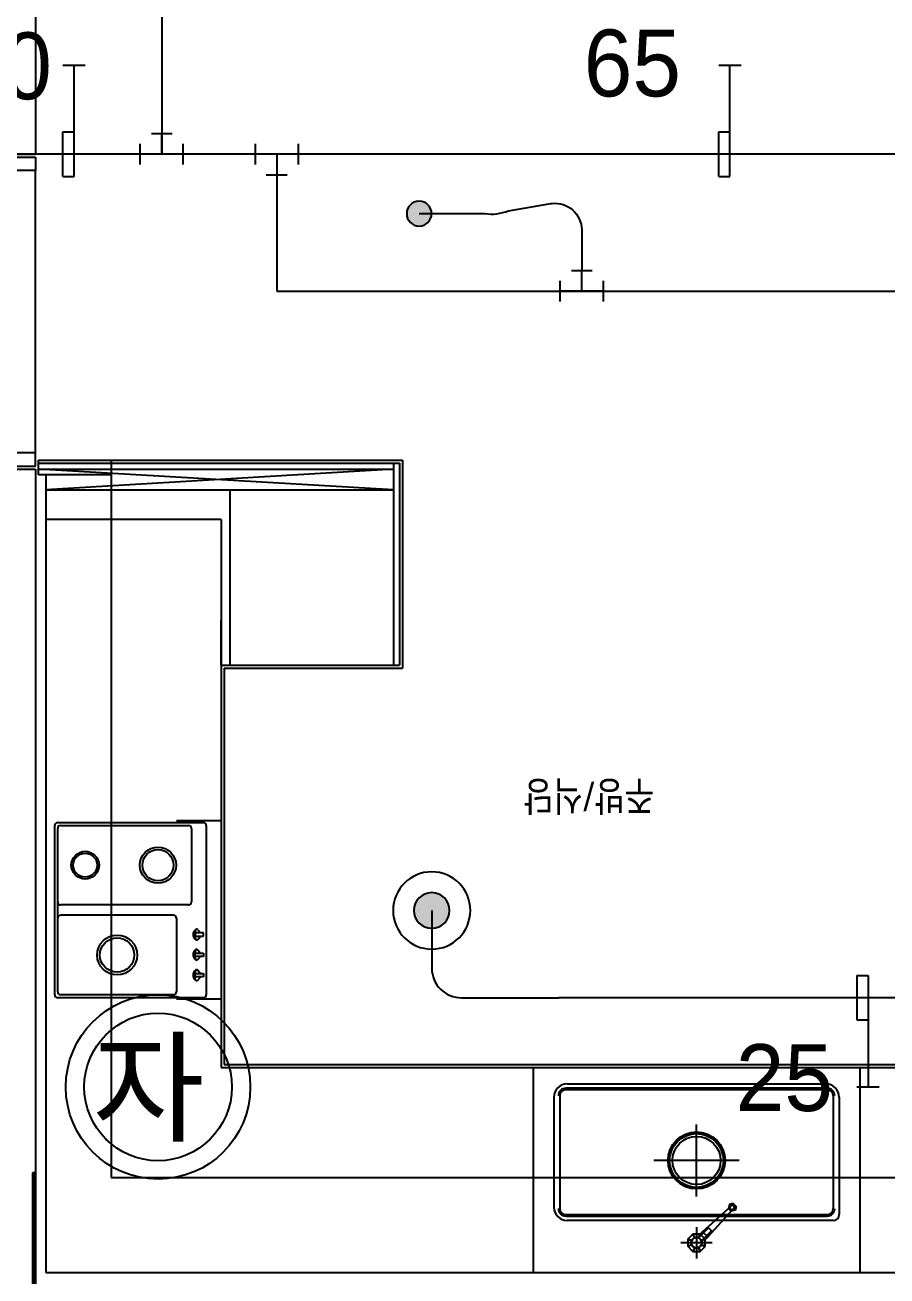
# Model space of a CAD drawing. Header units: millimetres. Extents: x 238075 to 303070, y -258150 to -205841.
# Drawn here: x 255198 to 258099, y -230358 to -226146 of the extents above; entities that cross this region are included whole.
import ezdxf
from ezdxf.enums import TextEntityAlignment as Align

# ---------------------------------------------------------------- set-up
doc = ezdxf.new("R2010")
doc.units = ezdxf.units.MM
doc.header["$LTSCALE"] = 200
for name, color, linetype in [('-소화(SP가지관)', 3, 'Continuous'), ('-소화(SP헤드하향)', 2, 'Continuous'), ('L1', 1, 'Continuous'), ('L2', 2, 'Continuous'), ('L4', 4, 'Continuous'), ('SP 후렉시블', 7, 'Continuous'), ('TEX', 3, 'Continuous'), ('아파트', 253, 'Continuous'), ('자동식3.0', 7, 'Continuous')]:
    doc.layers.add(name, color=color, linetype=linetype)
doc.styles.add('GHS1', font='Gulim.ttf')
doc.styles.add('돋움', font='Dotum.ttf')
doc.styles.add('맑은고딕', font='malgun.ttf', dxfattribs={"width": 0.8})
doc.linetypes.add('BATTING', pattern='A,0.0001,-0.1,[134,ltypeshp.shx,S=0.1,R=0,X=-0.1,Y=0],-0.2,[134,ltypeshp.shx,S=0.1,R=180,X=0.1,Y=0],-0.1', length=0.4001)

# ---------------------------------------------------------------- blocks, each defined once
blk = doc.blocks.new('A$C14C654CD')
at = {"layer": 'L1', "color": 1}
blk.add_circle((0, 0), 155.2, dxfattribs=at)
at = {"layer": 'L2'}
blk.add_circle((0, 0), 124.2, dxfattribs=at)
at = {"layer": 'TEX', "style": 'GHS1'}
blk.add_text('자', height=150, dxfattribs=at).set_placement((-110.1, -76.3))
blk = doc.blocks.new('A$C39172136')
at = {"layer": '-소화(SP헤드하향)'}
blk.add_hatch(color=0, dxfattribs=at).paths.add_polyline_path([(0, -42, -1), (0, 42, -1)])
at = {"layer": '-소화(SP헤드하향)', "color": 0}
blk.add_circle((0, 0), 42, dxfattribs=at)
blk = doc.blocks.new('A$C41EF0EE0')
at = {"layer": '-소화(SP헤드하향)'}
h = blk.add_hatch(color=0, dxfattribs=at)
h.dxf.hatch_style = 1
edge = h.paths.add_edge_path()
edge.add_arc((0, 0), 60, 0, 360)
blk.add_line((0, 0, 0), (0, 0, 0), dxfattribs=at)
at = {"layer": '-소화(SP헤드하향)', "color": 1}
blk.add_circle((0, 0), 130, dxfattribs=at)
at = {"layer": '-소화(SP헤드하향)', "color": 0}
blk.add_circle((0, 0, 0), 60, dxfattribs=at)
blk = doc.blocks.new('A$C78BA73EA')
for p, q in [((0.5, 5), (0.5, 0)), ((1, 5), (0.5, 5)), ((1, 5), (1, 3)), ((1, 3), (0.5, 3)), ((1, 0), (0, 0))]:
    blk.add_line(p, q)
blk = doc.blocks.new('A$C1978247E')
at = {"color": 0}
for p, q in [((-45.1, 90), (45.1, 90)), ((0, 0), (0, 90)), ((-93.8, -45.1), (-93.8, 45.1)), ((93.8, 0), (-93.8, 0)), ((93.8, -45.1), (93.8, 45.1))]:
    blk.add_line(p, q, dxfattribs=at)

msp = doc.modelspace()

# ---------------------------------------------------------------- linework, layer by layer
at = {"layer": '-소화(SP가지관)', "color": 6}
msp.add_line((255657.6, -224080.1, 54985.4), (255657.6, -226581.2, 54985.4), dxfattribs=at)
at = {"layer": '-소화(SP가지관)', "color": 2, "ltscale": 0.25}
for p, q in [((259436.2, -226581.2, 54985.4), (252317.6, -226581.2, 54985.4)), ((261302.6, -229421.2, 54985.4), (256994.4, -229421.2, 54985.4))]:
    msp.add_line(p, q, dxfattribs=at)
at = {"layer": '-소화(SP가지관)', "ltscale": 2}
for p, q in [((256044.6, -226653.2, 54985.4), (256044.6, -227042.3, 54985.4)), ((256044.6, -227042.3, 54985.4), (258450.8, -227042.3, 54985.4))]:
    msp.add_line(p, q, dxfattribs=at)
at = {"layer": 'L4'}
for p, q in [((255232.6, -225041.2, 54985.4), (255232.6, -226581.2, 54985.4)), ((254982.6, -226581.2, 54985.4), (255232.6, -226581.2, 54985.4)), ((255032.6, -226591.2), (255232.6, -226591.2)), ((255232.6, -226591.2), (255232.6, -226636.2)), ((255232.6, -226636.2), (255077.6, -226636.2)), ((255232.6, -227586.2), (255232.6, -226636.2)), ((255232.6, -227586.2), (255077.6, -227586.2)), ((255232.6, -227631.2), (255232.6, -227586.2)), ((254982.6, -227641.2, 54985.4), (255232.6, -227641.2, 54985.4)), ((255032.6, -227631.2), (255232.6, -227631.2)), ((255232.6, -227641.2, 54985.4), (255232.6, -230011.2, 54985.4)), ((255242.6, -227611.2), (255487.6, -227611.2)), ((255242.6, -227661.2), (255242.6, -227611.2)), ((255242.6, -227621.2), (256437.6, -227621.2)), ((255242.6, -227641.2), (256437.6, -227641.2)), ((256437.6, -227711.2), (255242.6, -227641.2)), ((255267.6, -227611.2), (256467.6, -227611.2)), ((256437.6, -227641.2), (255267.6, -227711.2)), ((255487.6, -227611.2), (255487.6, -227661.2)), ((256437.6, -227621.2), (256457.6, -227621.2)), ((256437.6, -227621.2), (256437.6, -228301.2)), ((256457.6, -227621.2), (256457.6, -228301.2)), ((256467.6, -227611.2), (256467.6, -228311.2)), ((255487.6, -227661.2), (255242.6, -227661.2)), ((255267.6, -227661.2), (255267.6, -230346.2)), ((255487.6, -227661.2), (255487.6, -230026.2)), ((255267.6, -227711.2), (256437.6, -227711.2)), ((255887.6, -228301.2), (255887.6, -227711.2)), ((255267.6, -227811.2), (255267.6, -229626.2)), ((255857.6, -227811.2), (255267.6, -227811.2)), ((255857.6, -227811.2), (255857.6, -229656.2)), ((255857.6, -228301.2), (255857.6, -228151.2)), ((255857.6, -228301.2), (256457.6, -228301.2)), ((255867.6, -228311.2), (255867.6, -229646.2)), ((255867.6, -228311.2), (256467.6, -228311.2)), ((255857.6, -228826.2), (255707.6, -228826.2)), ((255297.6, -229411.2), (255297.6, -228841.2)), ((255307.6, -228831.2), (255797.6, -228831.2)), ((255307.6, -229401.2), (255307.6, -228851.2)), ((255317.6, -228841.2), (255747.6, -228841.2)), ((255757.6, -228851.2), (255757.6, -229098.7)), ((255807.6, -228841.2), (255807.6, -229411.2)), ((255747.6, -229108.7), (255317.6, -229108.7)), ((255697.6, -229143.7), (255317.6, -229143.7)), ((255707.6, -229153.7), (255707.6, -229401.2)), ((255769.9, -229202.5), (255769.9, -229213.9)), ((255798.8, -229202.5), (255769.9, -229202.5)), ((255769.9, -229202.5), (255769.9, -229213.9)), ((255798.8, -229202.5), (255769.9, -229202.5)), ((255769.9, -229202.5), (255769.9, -229213.9)), ((255798.8, -229202.5), (255769.9, -229202.5)), ((255769.9, -229202.5), (255769.9, -229213.9)), ((255798.8, -229202.5), (255769.9, -229202.5)), ((255769.9, -229202.5), (255769.9, -229213.9)), ((255798.8, -229202.5), (255769.9, -229202.5)), ((255769.9, -229202.5), (255769.9, -229213.9)), ((255798.8, -229202.5), (255769.9, -229202.5)), ((255769.9, -229202.5), (255769.9, -229213.9)), ((255798.8, -229202.5), (255769.9, -229202.5)), ((255769.9, -229202.5), (255769.9, -229213.9)), ((255798.8, -229202.5), (255769.9, -229202.5)), ((255779.1, -229192.1), (255788.3, -229202.3)), ((255779.1, -229192.1), (255788.3, -229202.3)), ((255779.1, -229192.1), (255788.3, -229202.3)), ((255779.1, -229192.1), (255788.3, -229202.3)), ((255779.1, -229192.1), (255788.3, -229202.3)), ((255779.1, -229192.1), (255788.3, -229202.3)), ((255779.1, -229192.1), (255788.3, -229202.3)), ((255779.1, -229192.1), (255788.3, -229202.3)), ((255798.8, -229213.9), (255798.8, -229202.5)), ((255798.8, -229213.9), (255798.8, -229202.5)), ((255798.8, -229213.9), (255798.8, -229202.5)), ((255798.8, -229213.9), (255798.8, -229202.5)), ((255798.8, -229213.9), (255798.8, -229202.5)), ((255798.8, -229213.9), (255798.8, -229202.5)), ((255798.8, -229213.9), (255798.8, -229202.5)), ((255798.8, -229213.9), (255798.8, -229202.5)), ((255769.9, -229213.9), (255798.8, -229213.9)), ((255769.9, -229213.9), (255798.8, -229213.9)), ((255769.9, -229213.9), (255798.8, -229213.9)), ((255769.9, -229213.9), (255798.8, -229213.9)), ((255769.9, -229213.9), (255798.8, -229213.9)), ((255769.9, -229213.9), (255798.8, -229213.9)), ((255769.9, -229213.9), (255798.8, -229213.9)), ((255769.9, -229213.9), (255798.8, -229213.9)), ((255779.3, -229225), (255788.5, -229213.8)), ((255779.3, -229225), (255788.5, -229213.8)), ((255779.3, -229225), (255788.5, -229213.8)), ((255779.3, -229225), (255788.5, -229213.8)), ((255779.3, -229225), (255788.5, -229213.8)), ((255779.3, -229225), (255788.5, -229213.8)), ((255779.3, -229225), (255788.5, -229213.8)), ((255779.3, -229225), (255788.5, -229213.8)), ((255769.9, -229282.4), (255769.9, -229271.1)), ((255769.9, -229271.1), (255798.8, -229271.1)), ((255769.9, -229282.4), (255769.9, -229271.1)), ((255769.9, -229271.1), (255798.8, -229271.1)), ((255769.9, -229282.4), (255769.9, -229271.1)), ((255769.9, -229271.1), (255798.8, -229271.1)), ((255769.9, -229282.4), (255769.9, -229271.1)), ((255769.9, -229271.1), (255798.8, -229271.1)), ((255769.9, -229282.4), (255769.9, -229271.1)), ((255769.9, -229271.1), (255798.8, -229271.1)), ((255769.9, -229282.4), (255769.9, -229271.1)), ((255769.9, -229271.1), (255798.8, -229271.1)), ((255769.9, -229282.4), (255769.9, -229271.1)), ((255769.9, -229271.1), (255798.8, -229271.1)), ((255769.9, -229282.4), (255769.9, -229271.1)), ((255769.9, -229271.1), (255798.8, -229271.1)), ((255798.8, -229282.4), (255769.9, -229282.4)), ((255798.8, -229282.4), (255769.9, -229282.4)), ((255798.8, -229282.4), (255769.9, -229282.4)), ((255798.8, -229282.4), (255769.9, -229282.4)), ((255798.8, -229282.4), (255769.9, -229282.4)), ((255798.8, -229282.4), (255769.9, -229282.4)), ((255798.8, -229282.4), (255769.9, -229282.4)), ((255798.8, -229282.4), (255769.9, -229282.4)), ((255779.1, -229292.8), (255788.3, -229282.7)), ((255779.1, -229292.8), (255788.3, -229282.7)), ((255779.1, -229292.8), (255788.3, -229282.7)), ((255779.1, -229292.8), (255788.3, -229282.7)), ((255779.1, -229292.8), (255788.3, -229282.7)), ((255779.1, -229292.8), (255788.3, -229282.7)), ((255779.1, -229292.8), (255788.3, -229282.7)), ((255779.1, -229292.8), (255788.3, -229282.7)), ((255779.3, -229260), (255788.5, -229271.1)), ((255779.3, -229260), (255788.5, -229271.1)), ((255779.3, -229260), (255788.5, -229271.1)), ((255779.3, -229260), (255788.5, -229271.1)), ((255779.3, -229260), (255788.5, -229271.1)), ((255779.3, -229260), (255788.5, -229271.1)), ((255779.3, -229260), (255788.5, -229271.1)), ((255779.3, -229260), (255788.5, -229271.1)), ((255798.8, -229271.1), (255798.8, -229282.4)), ((255798.8, -229271.1), (255798.8, -229282.4)), ((255798.8, -229271.1), (255798.8, -229282.4)), ((255798.8, -229271.1), (255798.8, -229282.4)), ((255798.8, -229271.1), (255798.8, -229282.4)), ((255798.8, -229271.1), (255798.8, -229282.4)), ((255798.8, -229271.1), (255798.8, -229282.4)), ((255798.8, -229271.1), (255798.8, -229282.4)), ((255779.3, -229328.9), (255788.5, -229340)), ((255779.3, -229328.9), (255788.5, -229340)), ((255769.8, -229351.3), (255769.8, -229340)), ((255769.8, -229340), (255798.8, -229340)), ((255769.8, -229351.3), (255769.8, -229340)), ((255769.8, -229340), (255798.8, -229340)), ((255798.8, -229351.3), (255769.8, -229351.3)), ((255798.8, -229351.3), (255769.8, -229351.3)), ((255779.1, -229361.8), (255788.3, -229351.6)), ((255779.1, -229361.8), (255788.3, -229351.6)), ((255798.8, -229340), (255798.8, -229351.3)), ((255798.8, -229340), (255798.8, -229351.3)), ((255697.6, -229411.2), (255317.6, -229411.2)), ((255797.6, -229421.2), (255307.6, -229421.2)), ((255857.6, -229426.2), (255707.6, -229426.2)), ((255857.6, -229656.2), (258877.6, -229656.2)), ((255867.6, -229646.2), (258867.6, -229646.2)), ((256907.6, -229656.2), (256907.6, -230346.2)), ((258007.6, -229656.2), (258007.6, -230346.2)), ((257022.6, -229711.2, 0), (257892.6, -229711.2, 0)), ((256977.6, -229756.2, 0), (256977.6, -230126.2, 0)), ((256997.6, -229751.2, 0), (256997.6, -230131.2, 0)), ((257897.6, -229726.2, 0), (257017.6, -229726.2, 0)), ((257897.6, -229731.2, 0), (257017.6, -229731.2, 0)), ((257917.6, -229751.2, 0), (257917.6, -230131.2, 0)), ((257937.6, -229756.2, 0), (257937.6, -230151.2, 0)), ((257457.6, -230090.3, 0), (257457.6, -229848.2, 0)), ((257601.1, -229969.2, 0), (257314.2, -229969.2, 0)), ((255222.6, -230011.2, 54985.4), (255222.6, -230461.2, 54985.4)), ((255232.6, -230011.2, 54985.4), (255222.6, -230011.2, 54985.4)), ((255227.6, -230011.2), (255227.6, -230461.2)), ((255232.6, -230011.2), (255232.6, -230461.2)), ((255487.6, -230026.2), (259247.6, -230026.2)), ((257017.6, -230151.2, 0), (257897.6, -230151.2, 0)), ((257017.6, -230156.2, 0), (257897.6, -230156.2, 0)), ((257917.6, -230171.2, 0), (257022.6, -230171.2, 0)), ((257445.7, -230217, -93.3), (257428.5, -230234, -93.3)), ((257469.9, -230217.1, -93.3), (257445.7, -230217, -93.3)), ((257457.6, -230193.7, 0), (257457.6, -230298.7, 0)), ((257486.9, -230234.3, -93.3), (257469.9, -230217.1, -93.3)), ((257475.2, -230239.1, 11.7), (257508.3, -230206.2, 35)), ((257510.1, -230246.2, 0), (257405.1, -230246.2, 0)), ((257428.5, -230234, -93.3), (257428.4, -230258.2, -93.3)), ((257428.4, -230258.2, -93.3), (257445.4, -230275.3, -93.3)), ((257440.2, -230238.9, 0), (257440.1, -230253.4, 0)), ((257440.2, -230238.9, 11.7), (257440.1, -230253.4, 11.7)), ((257440.1, -230253.4, 0), (257450.3, -230263.7, 0)), ((257440.1, -230253.4, 11.7), (257450.3, -230263.7, 11.7)), ((257450.5, -230228.7, 0), (257440.2, -230238.9, 0)), ((257450.5, -230228.7, 11.7), (257440.2, -230238.9, 11.7)), ((257465, -230228.8, 0), (257450.5, -230228.7, 0)), ((257465, -230228.8, 11.7), (257450.5, -230228.7, 11.7)), ((257464.8, -230263.8, 0), (257475.1, -230253.6, 0)), ((257464.8, -230263.8, 11.7), (257475.1, -230253.6, 11.7)), ((257475.2, -230239.1, 0), (257465, -230228.8, 0)), ((257475.2, -230239.1, 11.7), (257465, -230228.8, 11.7)), ((257469.6, -230275.4, -93.3), (257486.7, -230258.4, -93.3)), ((257475.1, -230253.6, 0), (257475.2, -230239.1, 0)), ((257475.1, -230253.6, 11.7), (257475.2, -230239.1, 11.7)), ((257486.7, -230258.4, -93.3), (257486.9, -230234.3, -93.3)), ((257445.4, -230275.3, -93.3), (257469.6, -230275.4, -93.3)), ((257450.3, -230263.7, 0), (257464.8, -230263.8, 0)), ((257450.3, -230263.7, 11.7), (257464.8, -230263.8, 11.7)), ((255267.6, -230346.2), (259567.6, -230346.2))]:
    msp.add_line(p, q, dxfattribs=at)
for centre, radius in [((255400.1, -228975), 46.7), ((255400.1, -228975), 40), ((255645.1, -228975), 60.9), ((255645.1, -228975), 52.3), ((255507.6, -229277.5), 67.2), ((255507.6, -229277.5), 57.7), ((257457.6, -229969.2, 0), 96), ((257457.6, -229969.2, 0), 90.5), ((257457.6, -229969.2, 0), 81), ((257457.6, -230246.2, 0), 17.5)]:
    msp.add_circle(centre, radius, dxfattribs=at)
for centre, radius, start, end in [((255307.6, -228841.2), 10, 90, 180), ((255317.6, -228851.2), 10, 90, 180), ((255747.6, -228851.2), 10, 0, 90), ((255797.6, -228841.2), 10, 0, 90), ((255317.6, -229098.7), 10, 180, 270), ((255747.6, -229098.7), 10, 270, 0), ((255317.6, -229153.7), 10, 90, 180), ((255697.6, -229153.7), 10, 0, 90), ((255783.5, -229208.6), 20.4, 121.4643, 238.7435), ((255783.5, -229208.6), 20.4, 121.4643, 238.7435), ((255783.5, -229208.6), 20.4, 121.4643, 238.7435), ((255783.5, -229208.6), 20.4, 121.4643, 238.7435), ((255783.5, -229208.6), 20.4, 121.4643, 238.7435), ((255783.5, -229208.6), 20.4, 121.4643, 238.7435), ((255783.5, -229208.6), 20.4, 121.4643, 238.7435), ((255783.5, -229208.6), 20.4, 121.4643, 238.7435), ((255778, -229198), 8.47, 121.8232, 212.6987), ((255778, -229198), 8.47, 121.8232, 212.6987), ((255778, -229198), 8.47, 121.8232, 212.6987), ((255778, -229198), 8.47, 121.8232, 212.6987), ((255778, -229198), 8.47, 121.8232, 212.6987), ((255778, -229198), 8.47, 121.8232, 212.6987), ((255778, -229198), 8.47, 121.8232, 212.6987), ((255778, -229198), 8.47, 121.8232, 212.6987), ((255775.4, -229195.4), 5, 41.9529, 121.4643), ((255775.4, -229195.4), 5, 41.9529, 121.4643), ((255775.4, -229195.4), 5, 41.9529, 121.4643), ((255775.4, -229195.4), 5, 41.9529, 121.4643), ((255775.4, -229195.4), 5, 41.9529, 121.4643), ((255775.4, -229195.4), 5, 41.9529, 121.4643), ((255775.4, -229195.4), 5, 41.9529, 121.4643), ((255775.4, -229195.4), 5, 41.9529, 121.4643), ((255779.6, -229218.5), 9.86, 152.3923, 235.2771), ((255779.6, -229218.5), 9.86, 152.3923, 235.2771), ((255779.6, -229218.5), 9.86, 152.3923, 235.2771), ((255779.6, -229218.5), 9.86, 152.3923, 235.2771), ((255779.6, -229218.5), 9.86, 152.3923, 235.2771), ((255779.6, -229218.5), 9.86, 152.3923, 235.2771), ((255779.6, -229218.5), 9.86, 152.3923, 235.2771), ((255779.6, -229218.5), 9.86, 152.3923, 235.2771), ((255775.5, -229221.8), 5, 238.7435, 320.5405), ((255775.5, -229221.8), 5, 238.7435, 320.5405), ((255775.5, -229221.8), 5, 238.7435, 320.5405), ((255775.5, -229221.8), 5, 238.7435, 320.5405), ((255775.5, -229221.8), 5, 238.7435, 320.5405), ((255775.5, -229221.8), 5, 238.7435, 320.5405), ((255775.5, -229221.8), 5, 238.7435, 320.5405), ((255775.5, -229221.8), 5, 238.7435, 320.5405), ((255783.5, -229276.3), 20.4, 121.2565, 238.5357), ((255783.5, -229276.3), 20.4, 121.2565, 238.5357), ((255783.5, -229276.3), 20.4, 121.2565, 238.5357), ((255783.5, -229276.3), 20.4, 121.2565, 238.5357), ((255783.5, -229276.3), 20.4, 121.2565, 238.5357), ((255783.5, -229276.3), 20.4, 121.2565, 238.5357), ((255783.5, -229276.3), 20.4, 121.2565, 238.5357), ((255783.5, -229276.3), 20.4, 121.2565, 238.5357), ((255778, -229286.9), 8.47, 147.3013, 238.1768), ((255778, -229286.9), 8.47, 147.3013, 238.1768), ((255778, -229286.9), 8.47, 147.3013, 238.1768), ((255778, -229286.9), 8.47, 147.3013, 238.1768), ((255778, -229286.9), 8.47, 147.3013, 238.1768), ((255778, -229286.9), 8.47, 147.3013, 238.1768), ((255778, -229286.9), 8.47, 147.3013, 238.1768), ((255778, -229286.9), 8.47, 147.3013, 238.1768), ((255779.6, -229266.5), 9.86, 124.7229, 207.6077), ((255779.6, -229266.5), 9.86, 124.7229, 207.6077), ((255779.6, -229266.5), 9.86, 124.7229, 207.6077), ((255779.6, -229266.5), 9.86, 124.7229, 207.6077), ((255779.6, -229266.5), 9.86, 124.7229, 207.6077), ((255779.6, -229266.5), 9.86, 124.7229, 207.6077), ((255779.6, -229266.5), 9.86, 124.7229, 207.6077), ((255779.6, -229266.5), 9.86, 124.7229, 207.6077), ((255775.4, -229289.5), 5, 238.5357, 318.0471), ((255775.4, -229289.5), 5, 238.5357, 318.0471), ((255775.4, -229289.5), 5, 238.5357, 318.0471), ((255775.4, -229289.5), 5, 238.5357, 318.0471), ((255775.4, -229289.5), 5, 238.5357, 318.0471), ((255775.4, -229289.5), 5, 238.5357, 318.0471), ((255775.4, -229289.5), 5, 238.5357, 318.0471), ((255775.4, -229289.5), 5, 238.5357, 318.0471), ((255775.5, -229263.1), 5, 39.4595, 121.2565), ((255775.5, -229263.1), 5, 39.4595, 121.2565), ((255775.5, -229263.1), 5, 39.4595, 121.2565), ((255775.5, -229263.1), 5, 39.4595, 121.2565), ((255775.5, -229263.1), 5, 39.4595, 121.2565), ((255775.5, -229263.1), 5, 39.4595, 121.2565), ((255775.5, -229263.1), 5, 39.4595, 121.2565), ((255775.5, -229263.1), 5, 39.4595, 121.2565), ((255783.4, -229345.2), 20.4, 121.2565, 238.5357), ((255783.4, -229345.2), 20.4, 121.2565, 238.5357), ((255779.5, -229335.4), 9.86, 124.7229, 207.6077), ((255779.5, -229335.4), 9.86, 124.7229, 207.6077), ((255775.4, -229332.1), 5, 39.4595, 121.2565), ((255775.4, -229332.1), 5, 39.4595, 121.2565), ((255777.9, -229355.8), 8.47, 147.3013, 238.1768), ((255777.9, -229355.8), 8.47, 147.3013, 238.1768), ((255775.4, -229358.4), 5, 238.5357, 318.0471), ((255775.4, -229358.4), 5, 238.5357, 318.0471), ((255307.6, -229411.2), 10, 180, 270), ((255317.6, -229401.2), 10, 180, 270), ((255697.6, -229401.2), 10, 270, 0), ((255797.6, -229411.2), 10, 270, 0), ((257022.6, -229756.2, 0), 45, 90, 180), ((257892.6, -229756.2, 0), 45, 0, 90), ((257017.6, -229751.2, 0), 25, 90, 180), ((257017.6, -229751.2, 0), 20, 90, 180), ((257897.6, -229751.2, 0), 25, 0, 90), ((257897.6, -229751.2, 0), 20, 0, 90), ((257022.6, -230126.2, 0), 45, 180, 270), ((257017.6, -230131.2, 0), 25, 180, 270), ((257017.6, -230131.2, 0), 20, 180, 270), ((257897.6, -230131.2, 0), 20, 270, 0), ((257897.6, -230131.2, 0), 25, 270, 0), ((257917.6, -230151.2, 0), 20, 270, 0)]:
    msp.add_arc(centre, radius, start, end, dxfattribs=at)
for points in [[(257495.1, -230226.1, -58.3), (257478.1, -230208.9, -58.3), (257565.3, -230131.1, 0), (257573.8, -230139.6, 0)], [(257565.3, -230131.1, 0), (257565.3, -230131.1, 23.3), (257478.1, -230208.9, -35), (257478.1, -230208.9, -58.3)], [(257565.3, -230131.1, 23.3), (257478.1, -230208.9, -35), (257495.1, -230226.1, -35), (257573.8, -230139.6, 23.3)], [(257565.3, -230131.1, 0), (257564.8, -230130.5, -11.7), (257574.3, -230140.1, -11.7), (257573.8, -230139.6, 0)], [(257570, -230129.2, 46.7), (257565.3, -230131.1, 23.3), (257573.8, -230139.6, 23.3), (257575.7, -230134.9, 46.7)], [(257568.4, -230117.6, -11.7), (257572.1, -230121.4, 46.7), (257579.9, -230119.4, 46.7), (257581.3, -230114.2, -11.7)], [(257581.3, -230114.2, -11.7), (257590.8, -230123.8, -11.7), (257585.6, -230125.1, 46.7), (257579.9, -230119.4, 46.7)], [(257587.2, -230136.7, -11.7), (257583.5, -230132.9, 46.7), (257585.6, -230125.1, 46.7), (257590.8, -230123.8, -11.7)], [(257573.8, -230139.6, 23.3), (257573.8, -230139.6, 0), (257495.1, -230226.1, -58.3), (257495.1, -230226.1, -35)], [(257428.5, -230234, -81.7), (257440.2, -230238.9, 0), (257450.5, -230228.7, 0), (257445.7, -230217, -81.7)], [(257469.9, -230217.1, -81.7), (257445.7, -230217, -81.7), (257450.5, -230228.7, 0), (257465, -230228.8, 0)], [(257465, -230228.8, 0), (257475.2, -230239.1, 0), (257508.3, -230206.2, 35), (257498.1, -230195.9, 35)], [(257508.3, -230206.2, 35), (257498.1, -230195.9, 35), (257465, -230228.8, 11.7), (257475.2, -230239.1, 11.7)], [(257498.1, -230195.9, 35), (257465, -230228.8, 0), (257465, -230228.8, 11.7), (257498.1, -230195.9, 35)], [(257469.9, -230217.1, -81.7), (257478.1, -230208.9, -58.3), (257478.1, -230208.9, -35), (257465, -230228.8, 0)], [(257478.1, -230208.9, -35), (257465, -230228.8, 0), (257475.2, -230239.1, 0), (257495.1, -230226.1, -35)], [(257486.9, -230234.3, -81.7), (257475.2, -230239.1, 0), (257465, -230228.8, 0), (257469.9, -230217.1, -81.7)], [(257469.9, -230217.1, -81.7), (257478.1, -230208.9, -58.3), (257495.1, -230226.1, -58.3), (257486.9, -230234.3, -81.7)], [(257475.2, -230239.1, 0), (257508.3, -230206.2, 35), (257475.2, -230239.1, 11.7)], [(257428.4, -230258.2, -81.7), (257440.1, -230253.4, 0), (257440.2, -230238.9, 0), (257428.5, -230234, -81.7)], [(257445.4, -230275.3, -81.7), (257428.4, -230258.2, -81.7), (257440.1, -230253.4, 0), (257450.3, -230263.7, 0)], [(257486.7, -230258.4, -81.7), (257475.1, -230253.6, 0), (257464.8, -230263.8, 0), (257469.6, -230275.4, -81.7)], [(257486.7, -230258.4, -81.7), (257486.9, -230234.3, -81.7), (257475.2, -230239.1, 0), (257475.1, -230253.6, 0)], [(257495.1, -230226.1, -58.3), (257486.9, -230234.3, -81.7), (257475.2, -230239.1, 0), (257495.1, -230226.1, -35)], [(257469.6, -230275.4, -81.7), (257464.8, -230263.8, 0), (257450.3, -230263.7, 0), (257445.4, -230275.3, -81.7)]]:
    msp.add_3dface(points, dxfattribs=at)
for points, invisible_edges in [([(257572.1, -230121.4, 46.7), (257568.4, -230117.6, -11.7), (257564.8, -230130.5, -11.7), (257565.3, -230131.1, 0)], 8), ([(257565.3, -230131.1, 0), (257565.3, -230131.1, 23.3), (257570, -230129.2, 46.7), (257572.1, -230121.4, 46.7)], 8), ([(257583.5, -230132.9, 46.7), (257575.7, -230134.9, 46.7), (257570, -230129.2, 46.7), (257572.1, -230121.4, 46.7)], 8), ([(257572.1, -230121.4, 46.7), (257579.9, -230119.4, 46.7), (257585.6, -230125.1, 46.7), (257583.5, -230132.9, 46.7)], 8), ([(257574.3, -230140.1, -11.7), (257573.8, -230139.6, 0), (257573.8, -230139.6, 23.3), (257575.7, -230134.9, 46.7)], 8), ([(257575.7, -230134.9, 46.7), (257583.5, -230132.9, 46.7), (257587.2, -230136.7, -11.7), (257574.3, -230140.1, -11.7)], 8), ([(257440.1, -230253.4, 11.7), (257440.2, -230238.9, 11.7), (257450.5, -230228.7, 11.7), (257465, -230228.8, 11.7)], 8), ([(257450.3, -230263.7, 11.7), (257440.1, -230253.4, 11.7), (257465, -230228.8, 11.7), (257475.2, -230239.1, 11.7)], 10), ([(257475.2, -230239.1, 11.7), (257475.1, -230253.6, 11.7), (257464.8, -230263.8, 11.7), (257450.3, -230263.7, 11.7)], 8)]:
    msp.add_3dface(points, dxfattribs=dict(at, invisible_edges=invisible_edges))
at = {"layer": 'SP 후렉시블', "linetype": 'BATTING', "ltscale": 5, "elevation": 54985.4}
for points in [[(256524.1, -226781.2), (256554.1, -226781.2), (256745.1, -226781.2, 0.135924), (256824.5, -226771.3), (256967.7, -226746.6), (256971.2, -226746.6, -0.438484), (257071.2, -226835.2), (257071.7, -226921.4), (257071.7, -226972.7)], [(256566.5, -229127.4), (256566.5, -229322.4, 0.416651), (256666.5, -229421.2), (256964.4, -229421.2), (256994.4, -229421.2)]]:
    msp.add_lwpolyline(points, format="xyb", dxfattribs=at)
at = {"layer": '아파트'}
msp.add_circle((263075.4, -230841.1, 54985.4), 25000, dxfattribs=at)

# ---------------------------------------------------------------- block references
at = {"layer": '-소화(SP가지관)', "color": 2, "ltscale": 0.25, "xscale": 0.773119999980927, "yscale": 0.773119999980927, "zscale": 0.773119999980927}
for p in [(255657.6, -226581.2, 54985.4), (257071.7, -227042.3, 54985.4)]:
    msp.add_blockref('A$C1978247E', p, dxfattribs=at)
at = {"layer": '-소화(SP가지관)', "color": 2, "ltscale": 0.25, "xscale": -0.773119999980927, "yscale": 0.773119999980927, "zscale": 0.773119999980927, "rotation": 180}
msp.add_blockref('A$C1978247E', (256044.6, -226581.2, 54985.4), dxfattribs=at)
at = {"layer": '-소화(SP헤드하향)', "ltscale": 0.2, "xscale": -1, "rotation": 180}
msp.add_blockref('A$C39172136', (256524.1, -226781.2, 54985.4), dxfattribs=at)
at = {"layer": '-소화(SP헤드하향)', "color": 12, "ltscale": 0.2, "xscale": -1, "rotation": 180}
msp.add_blockref('A$C39172136', (256524.1, -226781.2, 54985.4), dxfattribs=at)
at = {"layer": '-소화(SP헤드하향)', "xscale": -1, "rotation": 90}
msp.add_blockref('A$C41EF0EE0', (256566.5, -229127.4, 54985.4), dxfattribs=at)
at = {"xscale": 75, "yscale": 75, "zscale": 75, "rotation": 180}
for p in [(255400.3, -226281.2, 54985.4), (257607.4, -226281.2, 54985.4)]:
    msp.add_blockref('A$C78BA73EA', p, dxfattribs=at)
at = {"xscale": -75, "yscale": 75, "zscale": 75}
msp.add_blockref('A$C78BA73EA', (258072.6, -229721.2, 54985.4), dxfattribs=at)
at = {"layer": '자동식3.0', "xscale": 2, "yscale": 2, "zscale": 2}
msp.add_blockref('A$C14C654CD', (255645.3, -229721.6, 54985.4), dxfattribs=at)

# ---------------------------------------------------------------- texts
at = {"layer": 'L4', "style": '맑은고딕', "width": 0.8}
msp.add_text('주방/식당', height=100, rotation=180, dxfattribs=at).set_placement((257095.1, -228743.7), align=Align.MIDDLE_CENTER)
at = {"layer": 'TEX', "style": '돋움'}
for s, p in [('50', (254960.8, -226396.2, 54985.4)), ('65', (257078, -226386.5, 54985.4)), ('25', (257589.5, -229802.7, 54985.4))]:
    msp.add_text(s, height=225, dxfattribs=at).set_placement(p)

doc.saveas('drawing.dxf')
